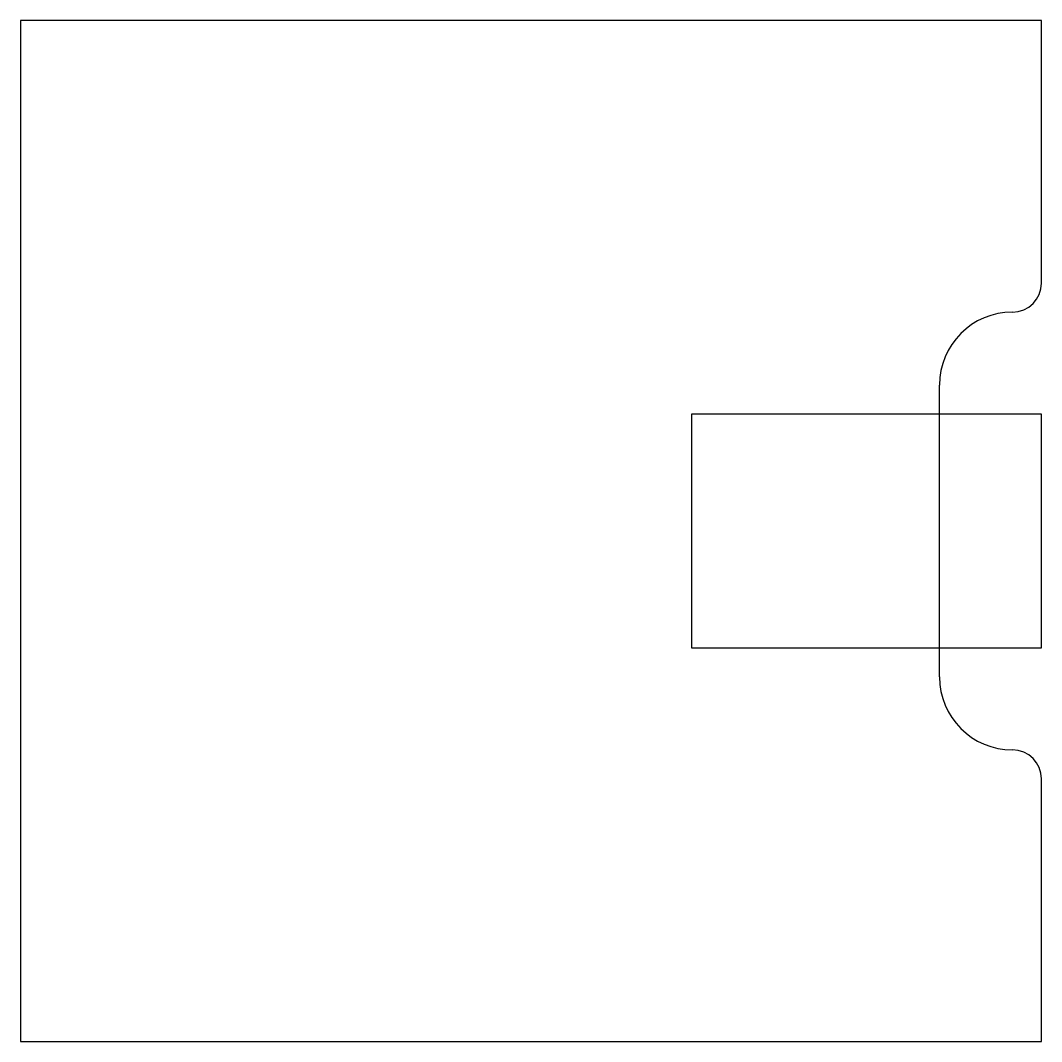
# Model space of a CAD drawing. Header units: millimetres. Extents: x -35 to 35, y -35 to 35.
import ezdxf

# ---------------------------------------------------------------- set-up
doc = ezdxf.new("R2010")
doc.units = ezdxf.units.MM
doc.header["$MEASUREMENT"] = 0

msp = doc.modelspace()

# ---------------------------------------------------------------- linework, layer by layer
for p, q in [((35, 35), (-35, 35)), ((-35, 35), (-35, -35)), ((35, 17), (35, 35)), ((28, -10), (28, 10)), ((35, -35), (35, -17)), ((-35, -35), (35, -35))]:
    msp.add_line(p, q)
msp.add_lwpolyline([(11, 8), (11, -8), (35, -8), (35, 8)], close=True)
for centre, radius, start, end in [((33, 17), 2, 270, 0), ((33, 10), 5, 90, 180), ((33, -10), 5, 180, 270), ((33, -17), 2, 0, 90)]:
    msp.add_arc(centre, radius, start, end)

doc.saveas('drawing.dxf')
